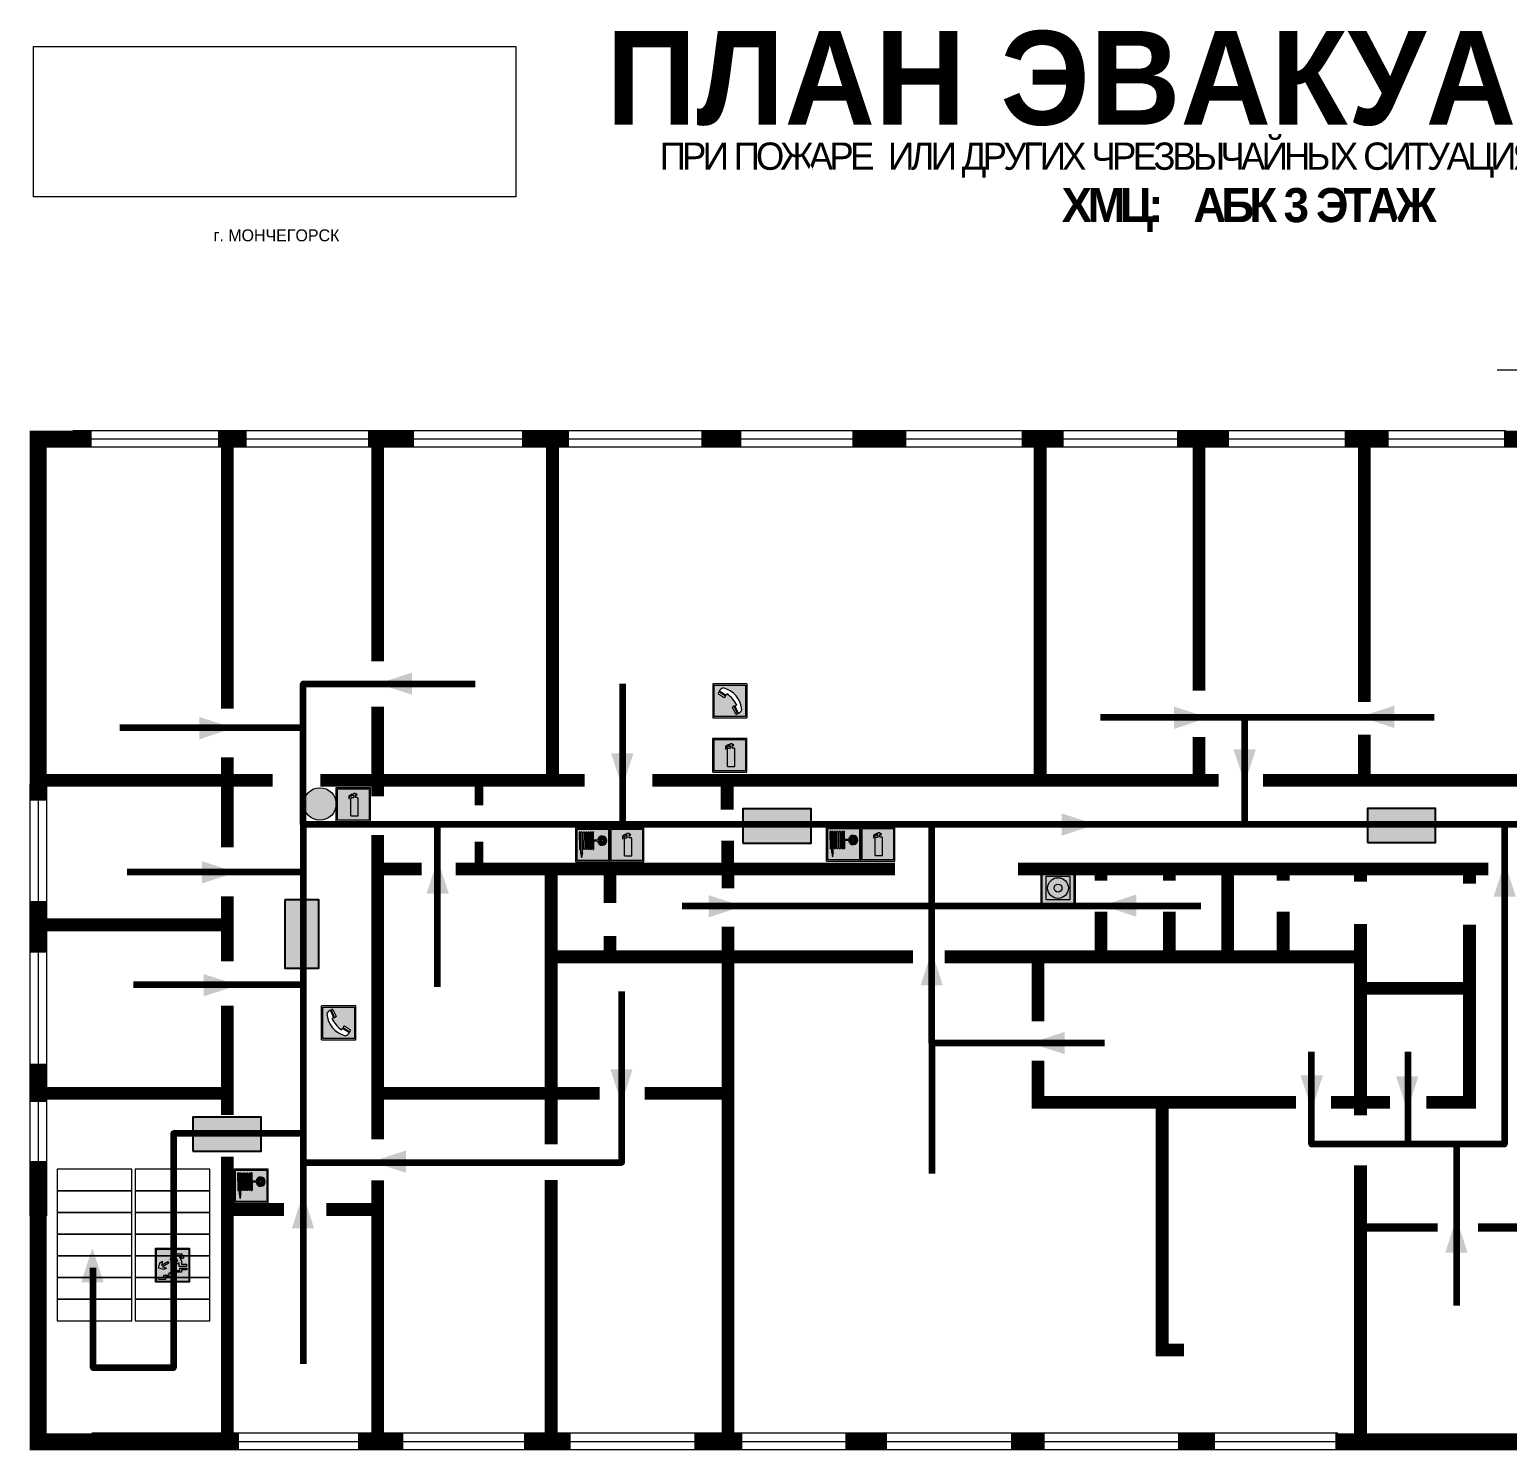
# Model space of a CAD drawing. Header units: millimetres. Extents: x 13114 to 67229, y 22859 to 38520.
# Drawn here: x 27320.8 to 27667.4, y 30550.8 to 30883.9 of the extents above; entities that cross this region are included whole.
import ezdxf

# ---------------------------------------------------------------- set-up
doc = ezdxf.new("R2010")
doc.units = ezdxf.units.MM
doc.layers.add('План_Штампы', color=7, linetype='Continuous')
doc.styles.add('обычный', font='arial.ttf')
picture_1 = doc.add_image_def('image1.jpg', size_in_pixel=(337, 105))

# ---------------------------------------------------------------- blocks, each defined once
blk = doc.blocks.new('A$C7B4425F7')
at = {"true_color": 0xffffff}
blk.add_hatch(color=7, dxfattribs=at).paths.add_polyline_path([(0, 0), (-16, 0), (-16, -8), (0, -8)])
h = blk.add_hatch(color=126)
h.paths.add_polyline_path([(-0.2, -0.2), (-15.8, -0.2), (-15.8, -7.8), (-0.2, -7.8)])
h.paths.add_polyline_path([(-11.76, -2.03), (-11.76, -3.66), (-11.17, -3.66, -0.568275), (-11.17, -6.18), (-12.58, -6.18), (-12.58, -2.03)], flags=16)
h.paths.add_polyline_path([(-13.33, -4.12, -0.495768), (-13.59, -6.18), (-15.03, -6.18), (-15.03, -2.03), (-13.59, -2.03, -0.487973)], flags=16)
h.paths.add_polyline_path([(-10.25, -2.03), (-9.48, -2.03), (-9.48, -6.18), (-10.25, -6.18)], flags=16)
h.paths.add_polyline_path([(-13.84, -3.69), (-14.24, -3.69), (-14.24, -3.03), (-13.9, -3.03, -0.692621)], flags=0)
h.paths.add_polyline_path([(-9.15, -2.03), (-8.4, -2.03), (-8.04, -3.07), (-7.68, -2.03), (-6.93, -2.03), (-7.64, -4.1), (-6.93, -6.18), (-7.68, -6.18), (-8.04, -5.14), (-8.4, -6.18), (-9.15, -6.18), (-8.44, -4.1)], flags=16)
h.paths.add_polyline_path([(-11.76, -4.46), (-11.42, -4.46, -0.692621), (-11.36, -5.12), (-11.76, -5.12)], flags=0)
h.paths.add_polyline_path([(-13.9, -5.2), (-14.24, -5.2), (-14.24, -4.55), (-13.84, -4.55, -0.708038)], flags=0)
edge = h.paths.add_edge_path(flags=16)
edge.add_ellipse((-5.51, -4.08), major_axis=(0, 2.05), ratio=0.586184, start_angle=0, end_angle=360)
edge = h.paths.add_edge_path(flags=0)
edge.add_ellipse((-5.51, -4.08), major_axis=(0, 1.14), ratio=0.454828, start_angle=0, end_angle=360)
h.paths.add_polyline_path([(-4.13, -4.96, 0.377264), (-3.48, -4.52, 0.0555), (-3.16, -2.03), (-1.66, -2.03), (-1.66, -4.96), (-0.96, -4.96), (-0.96, -7.01), (-1.75, -7.01), (-1.75, -6.18), (-3.3, -6.18), (-3.3, -7.02), (-4.13, -7.02)], flags=16)
h.paths.add_polyline_path([(-2.73, -2.91), (-2.28, -2.91), (-2.28, -4.96), (-3.05, -4.96, 0.079136)], flags=0)
at = {"color": 126}
blk.add_lwpolyline([(-16, -8), (0, -8), (0, 0), (-16, 0)], close=True, dxfattribs=at)
blk = doc.blocks.new('A$C32E8229D')
at = {"true_color": 0xffffff}
blk.add_hatch(color=7, dxfattribs=at).paths.add_polyline_path([(0, 0), (0, -8), (16, -8), (16, 0)])
h = blk.add_hatch(color=126)
h.paths.add_polyline_path([(0.2, -0.2), (15.8, -0.2), (15.8, -7.8), (0.2, -7.8)])
h.paths.add_polyline_path([(13.49, -2.05), (12.08, -2.05), (11.37, -2.63, 0.162397), (11.29, -2.84), (11.29, -3.63), (10.35, -3.63), (10.35, -4.05), (11.68, -4.05), (11.68, -3.48), (12.26, -4.28), (11.29, -5.1), (11.29, -6.78), (11.85, -6.78), (11.85, -5.44), (12.8, -4.64), (12.8, -5.94), (14.46, -5.94), (14.46, -5.39), (13.45, -5.39), (13.45, -3.97), (12.46, -2.59), (13.15, -2.59), (13.69, -3.34), (14.18, -3)], flags=16)
h.paths.add_polyline_path([(10.74, -1.82, 1), (11.8, -1.82, 1)], flags=16)
h.paths.add_polyline_path([(9.39, -3.59), (5.99, -3.59), (6.56, -3.03), (5.91, -3.03), (5.1, -3.83), (5.91, -4.64), (6.56, -4.64), (5.99, -4.09), (9.39, -4.09)], flags=16)
h.paths.add_polyline_path([(4.29, -1.08), (1.72, -1.08), (1.72, -6.6), (4.29, -6.6)], flags=16)
at = {"color": 126}
blk.add_lwpolyline([(16, -8), (0, -8), (0, 0), (16, 0)], close=True, dxfattribs=at)
blk = doc.blocks.new('A$C54414219')
at = {"true_color": 0xffffff}
h = blk.add_hatch(color=7, dxfattribs=at)
h.paths.add_polyline_path([(2.39, -9.45), (2.39, -18.3), (11.23, -18.3), (11.23, -9.45)], flags=0)
h.paths.add_polyline_path([(10.71, -13.87, -1), (2.92, -13.87, -1)], flags=0)
h.paths.add_polyline_path([(8.3, -13.87, -1), (5.33, -13.87, -1)], flags=0)
h.paths.add_polyline_path([(0.41, -7.47), (0.41, -20.27), (13.21, -20.27), (13.21, -7.47)])
h.paths.add_polyline_path([(0.92, -19.77), (12.71, -19.77), (12.71, -7.98), (0.92, -7.98)], flags=16)
h.paths.add_polyline_path([(11.23, -9.45), (11.23, -18.3), (2.39, -18.3), (2.39, -9.45)], flags=0)
at = {"lineweight": 5}
h = blk.add_hatch(color=242, dxfattribs=at)
h.paths.add_polyline_path([(12.71, -7.98), (0.92, -7.98), (0.92, -19.77), (12.71, -19.77)])
h.paths.add_polyline_path([(11.23, -18.3), (2.39, -18.3), (2.39, -9.45), (11.23, -9.45)], flags=16)
h.paths.add_polyline_path([(10.71, -13.87, -1), (2.92, -13.87, -1)], flags=0)
h.paths.add_polyline_path([(8.3, -13.87, -1), (5.33, -13.87, -1)], flags=0)
at = {"true_color": 0xffffff}
h = blk.add_hatch(color=7, dxfattribs=at)
h.paths.add_polyline_path([(2.39, -9.45), (2.39, -18.3), (11.23, -18.3), (11.23, -9.45)])
h.paths.add_polyline_path([(10.71, -13.87, -1), (2.92, -13.87, -1)], flags=16)
h.paths.add_polyline_path([(8.3, -13.87, -1), (5.33, -13.87, -1)], flags=0)
at = {"lineweight": 5}
h = blk.add_hatch(color=242, dxfattribs=at)
h.paths.add_polyline_path([(2.92, -13.87, 1), (10.71, -13.87, 1)])
h.paths.add_polyline_path([(8.3, -13.87, -1), (5.33, -13.87, -1)], flags=16)
at = {"color": 242, "lineweight": 5}
for p, q in [((0.41, -20.27), (0.41, -7.47)), ((0.41, -7.47), (13.21, -7.47)), ((0.41, -7.47), (13.21, -7.47)), ((13.21, -20.27), (13.21, -7.47)), ((0.41, -20.27), (13.21, -20.27))]:
    blk.add_line(p, q, dxfattribs=at)
for points in [[(0.92, -7.98), (12.71, -7.98), (12.71, -19.77), (0.92, -19.77)], [(2.39, -9.45), (11.23, -9.45), (11.23, -18.3), (2.39, -18.3)]]:
    blk.add_lwpolyline(points, close=True, dxfattribs=at)
for radius in [3.89, 1.49]:
    blk.add_circle((6.81, -13.87), radius, dxfattribs=at)
blk = doc.blocks.new('A$C456E1F9C')
at = {"lineweight": 5}
h = blk.add_hatch(color=242, dxfattribs=at)
h.paths.add_polyline_path([(0.51, -1.47), (0.51, -13.26), (12.29, -13.26), (12.29, -1.47)])
h.paths.add_polyline_path([(5.42, -4.95, -0.254479), (4.78, -5.4), (3.52, -2.53, -0.209735), (4.23, -2.4)], flags=16)
h.paths.add_polyline_path([(8.53, -8.6), (10.87, -10.17), (10.54, -10.76), (8.03, -9.13, -0.192251)], flags=16)
h.paths.add_polyline_path([(4.61, -5.49, 0.005518), (3.87, -5.72, 0.128647), (7.49, -10.01, 0.00809), (7.83, -9.33), (10.47, -10.97, -0.16736), (8.99, -12.25, -0.327862), (1.95, -3.95, -0.166952), (3.36, -2.62)], flags=16)
at = {"color": 242, "lineweight": 5}
for p, q in [((0, -13.77), (0, -0.97)), ((12.8, -0.97), (0, -0.97)), ((4.61, -5.49), (3.36, -2.62)), ((3.52, -2.53), (4.78, -5.4)), ((4.23, -2.4), (5.42, -4.95)), ((12.8, -13.77), (12.8, -0.97)), ((7.83, -9.33), (10.47, -10.97)), ((8.03, -9.13), (10.54, -10.76)), ((10.81, -10.12), (8.53, -8.6)), ((10.54, -10.76), (10.8, -10.3)), ((10.8, -10.3), (10.81, -10.12)), ((0, -13.77), (12.8, -13.77))]:
    blk.add_line(p, q, dxfattribs=at)
blk.add_lwpolyline([(0.51, -1.47), (12.29, -1.47), (12.29, -13.26), (0.51, -13.26)], close=True, dxfattribs=at)
for centre, radius, start, end in [((4.59, -5.34), 2.99, 114.2845, 152.1974), ((11.12, -3.31), 9.19, 183.9915, 256.6009), ((4.02, -3.27), 0.891, 76.3284, 123.7092), ((14.98, -39.1), 35.17, 107.1487, 108.4135), ((4.68, -4.59), 0.824, 276.9621, 334.0723), ((13.86, -0.94), 11.08, 205.5536, 234.8762), ((-13.31, 0.8), 23.44, 332.5487, 334.4027), ((8.94, -9.5), 0.989, 114.4092, 157.9388), ((7.87, -9.46), 3, 291.9291, 329.9329)]:
    blk.add_arc(centre, radius, start, end, dxfattribs=at)
blk = doc.blocks.new('A$C7B8C2D5B')
at = {"lineweight": 0}
h = blk.add_hatch(color=5, dxfattribs=at)
h.dxf.hatch_style = 1
h.paths.add_polyline_path([(1.4, -3.02, 1), (-2.11, -3.02, 1)])
at = {"color": 5, "lineweight": 0}
blk.add_circle((-0.36, -3.02), 1.75, dxfattribs=at)
blk = doc.blocks.new('вниз 3')
at = {"lineweight": 0, "true_color": 0xffffff}
h = blk.add_hatch(color=7, dxfattribs=at)
h.dxf.hatch_style = 1
h.paths.add_polyline_path([(40997.5, -4475.69), (40997.25, -4475.28), (40995.76, -4476.15), (40995.97, -4475.23), (40995.39, -4475.56), (40995.05, -4476.83), (40996.33, -4477.17), (40996.91, -4476.83), (40996, -4476.55)], flags=0)
h.paths.add_polyline_path([(40999.81, -4473.95), (41000.22, -4473.95), (41000.64, -4474.67), (41001.03, -4474.43), (41000.46, -4473.49), (41000.42, -4473.49), (40999.43, -4473.49), (40998.68, -4473.92), (40998.68, -4474.57), (40997.88, -4474.57), (40997.88, -4475), (40999.14, -4475), (40999.14, -4474.43), (40999.14, -4474.38), (40999.59, -4475.15), (40998.72, -4475.67), (40998.72, -4477.06), (40999.24, -4477.06), (40999.24, -4475.96), (40999.95, -4475.56), (40999.95, -4476.43), (41001.61, -4476.43), (41001.61, -4475.88), (41000.47, -4475.88), (41000.47, -4475.12)], flags=0)
h.paths.add_polyline_path([(40999.2, -4473.24, 1), (40998.35, -4473.24, 1)], flags=0)
h.paths.add_polyline_path([(41000.46, -4477.26), (41001.69, -4477.26), (41001.69, -4476.84), (41000.03, -4476.84), (41000.03, -4477.39), (40998.78, -4477.39), (40998.78, -4477.95), (40997.53, -4477.95), (40997.53, -4478.5), (40996.29, -4478.5), (40996.29, -4479.06), (40995.05, -4479.06), (40995.05, -4479.48), (40995.29, -4479.48), (40996.72, -4479.48), (40996.72, -4478.92), (40997.97, -4478.92), (40997.97, -4478.36), (40999.2, -4478.36), (40999.2, -4477.81), (41000.46, -4477.81)], flags=0)
h.paths.add_polyline_path([(41002.37, -4472.17), (40994.37, -4472.17), (40994.37, -4480.17), (41002.37, -4480.17)])
h.paths.add_polyline_path([(41002.16, -4479.96), (40994.57, -4479.96), (40994.57, -4472.37), (41002.16, -4472.37)], flags=16)
h.paths.add_polyline_path([(41001.61, -4475.88), (41001.61, -4476.43), (40999.95, -4476.43), (40999.95, -4475.56), (40999.24, -4475.96), (40999.24, -4477.06), (40998.72, -4477.06), (40998.72, -4475.67), (40999.59, -4475.15), (40999.14, -4474.38), (40999.14, -4474.43), (40999.14, -4475), (40997.88, -4475), (40997.88, -4474.57), (40998.68, -4474.57), (40998.68, -4473.92), (40999.43, -4473.49), (41000.42, -4473.49), (41000.46, -4473.49), (41001.03, -4474.43), (41000.64, -4474.67), (41000.22, -4473.95), (40999.81, -4473.95), (41000.47, -4475.12), (41000.47, -4475.88)], flags=0)
h.paths.add_polyline_path([(41001.69, -4476.84), (41001.69, -4477.26), (41000.46, -4477.26), (41000.46, -4477.81), (40999.2, -4477.81), (40999.2, -4478.36), (40997.97, -4478.36), (40997.97, -4478.92), (40996.72, -4478.92), (40996.72, -4479.48), (40995.05, -4479.48), (40995.05, -4479.06), (40996.29, -4479.06), (40996.29, -4478.5), (40997.53, -4478.5), (40997.53, -4477.95), (40998.78, -4477.95), (40998.78, -4477.39), (41000.03, -4477.39), (41000.03, -4476.84)], flags=0)
h.paths.add_polyline_path([(40998.35, -4473.24, -1), (40999.2, -4473.24, -1)], flags=0)
h.paths.add_polyline_path([(40997.5, -4475.69), (40996, -4476.55), (40996.91, -4476.83), (40996.33, -4477.17), (40995.05, -4476.83), (40995.39, -4475.56), (40995.97, -4475.23), (40995.76, -4476.15), (40997.25, -4475.28)], flags=0)
at = {"lineweight": 0}
h = blk.add_hatch(color=126, dxfattribs=at)
h.dxf.hatch_style = 1
h.paths.add_polyline_path([(41002.16, -4472.37), (40994.57, -4472.37), (40994.57, -4479.96), (41002.16, -4479.96)])
h.paths.add_polyline_path([(40995.97, -4475.23), (40995.76, -4476.15), (40997.25, -4475.28), (40997.5, -4475.69), (40996, -4476.55), (40996.91, -4476.83), (40996.33, -4477.17), (40995.05, -4476.83), (40995.39, -4475.56)], flags=16)
h.paths.add_polyline_path([(40997.88, -4474.57), (40998.68, -4474.57), (40998.68, -4473.92), (40999.43, -4473.49), (41000.42, -4473.49), (41000.46, -4473.49), (41001.03, -4474.43), (41000.64, -4474.67), (41000.22, -4473.95), (40999.81, -4473.95), (41000.47, -4475.12), (41000.47, -4475.88), (41001.61, -4475.88), (41001.61, -4476.43), (40999.95, -4476.43), (40999.95, -4475.56), (40999.24, -4475.96), (40999.24, -4477.06), (40998.72, -4477.06), (40998.72, -4475.67), (40999.59, -4475.15), (40999.14, -4474.38), (40999.14, -4474.43), (40999.14, -4475), (40997.88, -4475)], flags=16)
h.paths.add_polyline_path([(40998.35, -4473.24, -1), (40999.2, -4473.24, -1)], flags=16)
h.paths.add_polyline_path([(40997.53, -4477.95), (40998.78, -4477.95), (40998.78, -4477.39), (41000.03, -4477.39), (41000.03, -4476.84), (41001.69, -4476.84), (41001.69, -4477.26), (41000.46, -4477.26), (41000.46, -4477.81), (40999.2, -4477.81), (40999.2, -4478.36), (40997.97, -4478.36), (40997.97, -4478.92), (40996.72, -4478.92), (40996.72, -4479.48), (40995.05, -4479.48), (40995.05, -4479.06), (40996.29, -4479.06), (40996.29, -4478.5), (40997.53, -4478.5)], flags=16)
at = {"lineweight": 0, "true_color": 0xffffff}
h = blk.add_hatch(color=7, dxfattribs=at)
h.dxf.hatch_style = 1
h.paths.add_polyline_path([(40999.2, -4473.24, 1), (40998.35, -4473.24, 1)])
h.paths.add_polyline_path([(40999.81, -4473.95), (41000.22, -4473.95), (41000.64, -4474.67), (41001.03, -4474.43), (41000.46, -4473.49), (41000.42, -4473.49), (40999.43, -4473.49), (40998.68, -4473.92), (40998.68, -4474.57), (40997.88, -4474.57), (40997.88, -4475), (40999.14, -4475), (40999.14, -4474.43), (40999.14, -4474.38), (40999.59, -4475.15), (40998.72, -4475.67), (40998.72, -4477.06), (40999.24, -4477.06), (40999.24, -4475.96), (40999.95, -4475.56), (40999.95, -4476.43), (41001.61, -4476.43), (41001.61, -4475.88), (41000.47, -4475.88), (41000.47, -4475.12)])
h.paths.add_polyline_path([(40999.2, -4477.81), (41000.46, -4477.81), (41000.46, -4477.26), (41001.69, -4477.26), (41001.69, -4476.84), (41000.03, -4476.84), (41000.03, -4477.39), (40998.78, -4477.39), (40998.78, -4477.95), (40997.53, -4477.95), (40997.53, -4478.5), (40996.29, -4478.5), (40996.29, -4479.06), (40995.05, -4479.06), (40995.05, -4479.48), (40995.29, -4479.48), (40996.72, -4479.48), (40996.72, -4478.92), (40997.97, -4478.92), (40997.97, -4478.36), (40999.2, -4478.36)])
h.paths.add_polyline_path([(40997.5, -4475.69), (40997.25, -4475.28), (40995.76, -4476.15), (40995.97, -4475.23), (40995.39, -4475.56), (40995.05, -4476.83), (40996.33, -4477.17), (40996.91, -4476.83), (40996, -4476.55)])
at = {"color": 126, "lineweight": 0}
for points in [[(40994.37, -4472.17), (41002.37, -4472.17), (41002.37, -4480.17), (40994.37, -4480.17)], [(40994.57, -4472.37), (41002.16, -4472.37), (41002.16, -4479.96), (40994.57, -4479.96)]]:
    blk.add_lwpolyline(points, close=True, dxfattribs=at)
for points in [[(40999.14, -4474.43), (40999.14, -4475), (40997.88, -4475), (40997.88, -4474.57), (40998.68, -4474.57), (40998.68, -4473.92), (40999.43, -4473.49), (41000.42, -4473.49), (41000.46, -4473.49), (41001.03, -4474.43), (41000.64, -4474.67), (41000.22, -4473.95), (40999.81, -4473.95), (41000.47, -4475.12), (41000.47, -4475.88), (41001.61, -4475.88), (41001.61, -4476.43), (40999.95, -4476.43), (40999.95, -4475.56), (40999.24, -4475.96), (40999.24, -4477.06), (40998.72, -4477.06), (40998.72, -4475.67), (40999.59, -4475.15), (40999.14, -4474.38), (40999.14, -4474.43)], [(40995.05, -4476.83), (40995.39, -4475.56), (40995.97, -4475.23), (40995.76, -4476.15), (40997.25, -4475.28), (40997.5, -4475.69), (40996, -4476.55), (40996.91, -4476.83), (40996.33, -4477.17), (40995.05, -4476.83)], [(40995.29, -4479.48), (40995.05, -4479.48), (40995.05, -4479.06), (40996.29, -4479.06), (40996.29, -4478.5), (40997.53, -4478.5), (40997.53, -4477.95), (40998.78, -4477.95), (40998.78, -4477.39), (41000.03, -4477.39), (41000.03, -4476.84), (41001.69, -4476.84), (41001.69, -4477.26), (41000.46, -4477.26), (41000.46, -4477.81), (40999.2, -4477.81), (40999.2, -4478.36), (40997.97, -4478.36), (40997.97, -4478.92), (40996.72, -4478.92), (40996.72, -4479.48), (40995.05, -4479.48)]]:
    blk.add_lwpolyline(points, dxfattribs=at)
blk.add_circle((40998.77, -4473.24), 0.426, dxfattribs=at)
blk = doc.blocks.new('A$C37112FD5')
at = {"true_color": 0xf5f5ff}
h = blk.add_hatch(color=7, dxfattribs=at)
h.dxf.hatch_style = 1
h.paths.add_polyline_path([(12.8, -7.4), (0, -7.4), (0, -20.2), (12.8, -20.2)])
h.paths.add_polyline_path([(12.29, -7.91), (12.29, -19.69), (0.51, -19.69), (0.51, -7.91)], flags=16)
h.paths.add_polyline_path([(4.98, -9.04, -0.42597), (5.17, -9.22), (5.17, -12.25), (5.17, -15.29, -0.432244), (4.98, -15.47), (4.83, -15.47, -0.42597), (4.64, -15.29), (4.64, -12.25), (4.64, -9.22, -0.432244), (4.83, -9.04)], flags=0)
h.paths.add_polyline_path([(4.28, -9.22), (4.28, -12.25), (4.28, -15.29, -0.432244), (4.09, -15.47), (3.94, -15.47, -0.42597), (3.75, -15.29), (3.75, -12.25), (3.75, -9.22, -0.432244), (3.94, -9.04), (4.09, -9.04, -0.42597)], flags=0)
h.paths.add_polyline_path([(5.72, -9.04), (5.87, -9.04, -0.42597), (6.06, -9.22), (6.06, -12.25), (6.06, -15.29, -0.432244), (5.87, -15.47), (5.72, -15.47, -0.42597), (5.53, -15.29), (5.53, -12.25), (5.53, -9.22, -0.432244)], flags=0)
h.paths.add_polyline_path([(6.42, -8.9), (6.5, -8.9, -0.42597), (6.69, -9.08), (6.69, -12.03), (8.21, -12.03, -15.824349), (8.21, -12.47), (6.69, -12.47), (6.69, -15.42, -0.432244), (6.5, -15.6), (6.42, -15.6)], flags=0)
h.paths.add_polyline_path([(3.39, -9.22), (3.39, -12.25), (3.39, -15.29, -0.432244), (3.2, -15.47), (3.05, -15.47, -0.42597), (2.85, -15.29), (2.85, -12.25), (2.85, -9.22, -0.432244), (3.05, -9.04), (3.2, -9.04, -0.42597)], flags=0)
h.paths.add_polyline_path([(2.5, -9.22), (2.5, -16.71), (1.96, -16.71), (1.96, -9.22, -0.432244), (2.15, -9.04), (2.31, -9.04, -0.42597)], flags=0)
h.paths.add_polyline_path([(1.61, -8.9), (1.61, -15.6), (1.57, -15.6, -0.42597), (1.37, -15.42), (1.37, -12.03), (1.37, -9.09, -0.432244), (1.57, -8.9)], flags=0)
h.paths.add_polyline_path([(9.76, -10.81), (9.76, -12.03), (8.49, -12.03, -0.336371)], flags=0)
h.paths.add_polyline_path([(8.49, -12.47), (9.76, -12.47), (9.76, -13.7, -0.336371)], flags=0)
h.paths.add_polyline_path([(10.11, -10.81, -0.336371), (11.38, -12.03), (10.11, -12.03)], flags=0)
h.paths.add_polyline_path([(10.11, -12.47), (11.38, -12.47, -0.336371), (10.11, -13.7)], flags=0)
h.paths.add_polyline_path([(2.5, -16.84), (2.5, -17.05), (1.97, -17.05), (1.97, -16.84)], flags=0)
h.paths.add_polyline_path([(2.5, -17.24, -0.033778), (2.24, -18.6, -0.033778), (1.97, -17.24)], flags=0)
h = blk.add_hatch(color=242)
h.dxf.hatch_style = 1
h.paths.add_polyline_path([(12.29, -7.91), (0.51, -7.91), (0.51, -19.69), (12.29, -19.69)])
h.paths.add_polyline_path([(6.42, -15.6), (6.42, -8.9), (6.5, -8.9, -0.42597), (6.69, -9.08), (6.69, -12.03), (8.21, -12.03, -15.824349), (8.21, -12.47), (6.69, -12.47), (6.69, -15.42, -0.432244), (6.5, -15.6)], flags=16)
h.paths.add_polyline_path([(5.87, -15.47), (5.72, -15.47, -0.42597), (5.53, -15.29), (5.53, -12.25), (5.53, -9.22, -0.432244), (5.72, -9.04), (5.87, -9.04, -0.42597), (6.06, -9.22), (6.06, -12.25), (6.06, -15.29, -0.432244)], flags=16)
h.paths.add_polyline_path([(4.98, -15.47), (4.83, -15.47, -0.42597), (4.64, -15.29), (4.64, -12.25), (4.64, -9.22, -0.432244), (4.83, -9.04), (4.98, -9.04, -0.42597), (5.17, -9.22), (5.17, -12.25), (5.17, -15.29, -0.432244)], flags=16)
h.paths.add_polyline_path([(4.09, -15.47), (3.94, -15.47, -0.42597), (3.75, -15.29), (3.75, -12.25), (3.75, -9.22, -0.432244), (3.94, -9.04), (4.09, -9.04, -0.42597), (4.28, -9.22), (4.28, -12.25), (4.28, -15.29, -0.432244)], flags=16)
h.paths.add_polyline_path([(3.2, -15.47), (3.05, -15.47, -0.42597), (2.85, -15.29), (2.85, -12.25), (2.85, -9.22, -0.432244), (3.05, -9.04), (3.2, -9.04, -0.42597), (3.39, -9.22), (3.39, -12.25), (3.39, -15.29, -0.432244)], flags=16)
h.paths.add_polyline_path([(2.5, -17.05), (1.97, -17.05), (1.97, -16.84), (2.5, -16.84)], flags=16)
h.paths.add_polyline_path([(2.5, -17.24, -0.033778), (2.24, -18.6, -0.033778), (1.97, -17.24)], flags=16)
h.paths.add_polyline_path([(2.5, -16.71), (1.96, -16.71), (1.96, -9.22, -0.432244), (2.15, -9.04), (2.31, -9.04, -0.42597), (2.5, -9.22)], flags=16)
h.paths.add_polyline_path([(1.61, -15.6), (1.57, -15.6, -0.42597), (1.37, -15.42), (1.37, -12.03), (1.37, -9.09, -0.432244), (1.57, -8.9), (1.61, -8.9)], flags=16)
h.paths.add_polyline_path([(8.49, -12.47), (9.76, -12.47), (9.76, -13.7, -0.336371)], flags=0)
h.paths.add_polyline_path([(10.11, -13.7), (10.11, -12.47), (11.38, -12.47, -0.336371)], flags=0)
h.paths.add_polyline_path([(8.49, -12.03, -0.336371), (9.76, -10.81), (9.76, -12.03)], flags=0)
h.paths.add_polyline_path([(10.11, -12.03), (10.11, -10.81, -0.336371), (11.38, -12.03)], flags=0)
h = blk.add_hatch(color=7, dxfattribs=at)
h.dxf.hatch_style = 1
h.paths.add_polyline_path([(1.61, -8.9), (1.57, -8.9, 0.432244), (1.37, -9.09), (1.37, -12.03), (1.37, -15.42, 0.42597), (1.57, -15.6), (1.61, -15.6)])
h.paths.add_polyline_path([(2.5, -9.22, 0.42597), (2.31, -9.04), (2.15, -9.04, 0.432244), (1.96, -9.22), (1.96, -16.71), (2.5, -16.71)])
h.paths.add_polyline_path([(2.5, -16.84), (1.97, -16.84), (1.97, -17.05), (2.5, -17.05)])
h.paths.add_polyline_path([(2.5, -17.24), (1.97, -17.24, 0.033778), (2.24, -18.6, 0.033778)])
h.paths.add_polyline_path([(3.39, -12.25), (3.39, -9.22, 0.42597), (3.2, -9.04), (3.05, -9.04, 0.432244), (2.85, -9.22), (2.85, -12.25), (2.85, -15.29, 0.42597), (3.05, -15.47), (3.2, -15.47, 0.432244), (3.39, -15.29)])
h.paths.add_polyline_path([(4.28, -12.25), (4.28, -9.22, 0.42597), (4.09, -9.04), (3.94, -9.04, 0.432244), (3.75, -9.22), (3.75, -12.25), (3.75, -15.29, 0.42597), (3.94, -15.47), (4.09, -15.47, 0.432244), (4.28, -15.29)])
h.paths.add_polyline_path([(5.17, -12.25), (5.17, -9.22, 0.42597), (4.98, -9.04), (4.83, -9.04, 0.432244), (4.64, -9.22), (4.64, -12.25), (4.64, -15.29, 0.42597), (4.83, -15.47), (4.98, -15.47, 0.432244), (5.17, -15.29)])
h.paths.add_polyline_path([(6.06, -12.25), (6.06, -9.22, 0.42597), (5.87, -9.04), (5.72, -9.04, 0.432244), (5.53, -9.22), (5.53, -12.25), (5.53, -15.29, 0.42597), (5.72, -15.47), (5.87, -15.47, 0.432244), (6.06, -15.29)])
h.paths.add_polyline_path([(6.69, -12.47), (8.21, -12.47, 15.824349), (8.21, -12.03), (6.69, -12.03), (6.69, -9.08, 0.42597), (6.5, -8.9), (6.42, -8.9), (6.42, -15.6), (6.5, -15.6, 0.432244), (6.69, -15.42)])
h.paths.add_polyline_path([(8.49, -12.47), (9.76, -12.47), (9.76, -13.7, -0.336371)], flags=16)
h.paths.add_polyline_path([(8.49, -12.03, -0.336371), (9.76, -10.81), (9.76, -12.03)], flags=16)
h.paths.add_polyline_path([(10.11, -12.47), (11.38, -12.47, -0.336371), (10.11, -13.7)], flags=16)
h.paths.add_polyline_path([(10.11, -12.03), (10.11, -10.81, -0.336371), (11.38, -12.03)], flags=16)
h = blk.add_hatch(color=242)
h.dxf.hatch_style = 1
h.paths.add_polyline_path([(9.76, -10.81, 0.336371), (8.49, -12.03), (9.76, -12.03)])
h.paths.add_polyline_path([(10.11, -10.81), (10.11, -12.03), (11.38, -12.03, 0.336371)])
h.paths.add_polyline_path([(11.38, -12.47), (10.11, -12.47), (10.11, -13.7, 0.336371)])
h.paths.add_polyline_path([(9.76, -12.47), (8.49, -12.47, 0.336371), (9.76, -13.7)])
at = {"color": 242, "lineweight": 5}
for p, q in [((0, -20.2), (0, -7.4)), ((0, -7.4), (12.8, -7.4)), ((1.37, -12.03), (1.37, -9.08)), ((1.57, -8.9), (1.61, -8.9)), ((1.61, -8.9), (1.61, -15.6)), ((1.96, -16.71), (1.96, -9.22)), ((2.15, -9.04), (2.31, -9.04)), ((2.5, -16.71), (2.5, -9.22)), ((2.85, -12.25), (2.85, -9.22)), ((3.05, -9.04), (3.2, -9.04)), ((3.39, -12.25), (3.39, -9.22)), ((3.75, -12.25), (3.75, -9.22)), ((3.94, -9.04), (4.09, -9.04)), ((4.28, -12.25), (4.28, -9.22)), ((4.64, -12.25), (4.64, -9.22)), ((4.83, -9.04), (4.98, -9.04)), ((5.17, -12.25), (5.17, -9.22)), ((5.53, -12.25), (5.53, -9.22)), ((5.72, -9.04), (5.87, -9.04)), ((6.06, -12.25), (6.06, -9.22)), ((6.42, -8.9), (6.42, -15.6)), ((6.5, -8.9), (6.42, -8.9)), ((6.69, -12.03), (6.69, -9.08)), ((9.76, -10.81), (9.76, -12.03)), ((10.11, -10.81), (10.11, -12.03)), ((12.8, -20.2), (12.8, -7.4)), ((1.37, -12.03), (1.37, -15.42)), ((1.57, -15.6), (1.61, -15.6)), ((2.85, -12.25), (2.85, -15.29)), ((3.05, -15.47), (3.2, -15.47)), ((3.39, -12.25), (3.39, -15.29)), ((3.75, -12.25), (3.75, -15.29)), ((3.94, -15.47), (4.09, -15.47)), ((4.28, -12.25), (4.28, -15.29)), ((4.64, -12.25), (4.64, -15.29)), ((4.83, -15.47), (4.98, -15.47)), ((5.17, -12.25), (5.17, -15.29)), ((5.53, -12.25), (5.53, -15.29)), ((5.72, -15.47), (5.87, -15.47)), ((6.06, -12.25), (6.06, -15.29)), ((6.42, -15.6), (6.5, -15.6)), ((8.21, -12.03), (6.69, -12.03)), ((8.21, -12.47), (6.69, -12.47)), ((6.69, -12.47), (6.69, -15.42)), ((9.76, -12.03), (8.49, -12.03)), ((9.76, -12.47), (8.49, -12.47)), ((9.76, -12.47), (9.76, -13.7)), ((11.38, -12.03), (10.11, -12.03)), ((11.38, -12.47), (10.11, -12.47)), ((10.11, -12.47), (10.11, -13.7)), ((0, -20.2), (12.8, -20.2)), ((1.96, -16.71), (2.5, -16.71)), ((1.97, -16.84), (2.5, -16.84)), ((1.97, -17.05), (1.97, -16.84)), ((2.5, -17.05), (1.97, -17.05)), ((1.97, -17.24), (2.5, -17.24)), ((2.5, -16.84), (2.5, -17.05))]:
    blk.add_line(p, q, dxfattribs=at)
blk.add_lwpolyline([(0.51, -7.91), (12.29, -7.91), (12.29, -19.69), (0.51, -19.69)], close=True, dxfattribs=at)
for centre, radius, start, end in [((1.56, -9.09), 0.182, 87.1027, 180.6071), ((2.15, -9.22), 0.182, 87.1027, 180.6071), ((2.32, -9.22), 0.182, 359.3929, 92.8973), ((3.04, -9.22), 0.182, 87.1027, 180.6071), ((3.21, -9.22), 0.182, 359.3929, 92.8973), ((3.93, -9.22), 0.182, 87.1027, 180.6071), ((4.1, -9.22), 0.182, 359.3929, 92.8973), ((4.82, -9.22), 0.182, 87.1027, 180.6071), ((4.99, -9.22), 0.182, 359.3929, 92.8973), ((5.71, -9.22), 0.182, 87.1027, 180.6071), ((5.88, -9.22), 0.182, 359.3929, 92.8973), ((6.51, -9.09), 0.182, 359.3929, 92.8973), ((9.93, -12.25), 1.74, 187.2319, 172.7681), ((9.93, -12.25), 1.46, 96.9927, 171.3585), ((9.93, -12.25), 1.46, 8.6415, 83.0073), ((1.56, -15.42), 0.182, 179.3929, 272.8973), ((3.04, -15.29), 0.182, 179.3929, 272.8973), ((3.21, -15.29), 0.182, 267.1027, 0.6071), ((3.93, -15.29), 0.182, 179.3929, 272.8973), ((4.1, -15.29), 0.182, 267.1027, 0.6071), ((4.82, -15.29), 0.182, 179.3929, 272.8973), ((4.99, -15.29), 0.182, 267.1027, 0.6071), ((5.71, -15.29), 0.182, 179.3929, 272.8973), ((5.88, -15.29), 0.182, 267.1027, 0.6071), ((6.51, -15.42), 0.182, 267.1027, 0.6071), ((9.93, -12.25), 1.46, 188.6415, 263.0073), ((9.93, -12.25), 1.46, 276.9927, 351.3585), ((12.17, -15.98), 10.27, 187.041, 194.7793), ((-7.7, -15.98), 10.27, 345.2207, 352.959)]:
    blk.add_arc(centre, radius, start, end, dxfattribs=at)
blk = doc.blocks.new('A$C3AD82952')
at = {"true_color": 0xf5f5ff}
h = blk.add_hatch(color=7, dxfattribs=at)
h.dxf.hatch_style = 1
h.paths.add_polyline_path([(8.21, 8.73, 0.414214), (7.89, 9.05), (7.22, 9.05), (7.22, 9.92), (7.59, 9.92, 1), (7.57, 10.36), (7.22, 10.36), (7.22, 10.6), (6.43, 10.6), (6.43, 10.36), (6.01, 10.36), (4.74, 9.59), (4.74, 8.69), (4.98, 8.73), (4.98, 9.26), (6.12, 9.91), (6.43, 9.91), (6.43, 9.05), (5.76, 9.05, 0.414214), (5.44, 8.73), (5.44, 2.2), (8.21, 2.2)], flags=0)
h.paths.add_polyline_path([(12.8, 12.8), (0, 12.8), (0, 0), (12.8, 0)])
h.paths.add_polyline_path([(0.51, 12.29), (12.29, 12.29), (12.29, 0.51), (0.51, 0.51)], flags=16)
h.paths.add_polyline_path([(4.74, 9.59), (6.01, 10.36), (6.43, 10.36), (6.43, 10.6), (7.22, 10.6), (7.22, 10.36), (7.59, 10.36, -0.94586), (7.59, 9.92), (7.22, 9.92), (7.22, 9.05), (7.89, 9.05, -0.414214), (8.21, 8.73), (8.21, 2.2), (5.44, 2.2), (5.44, 8.73, -0.414214), (5.76, 9.05), (6.43, 9.05), (6.43, 9.91), (6.12, 9.91), (4.98, 9.26), (4.98, 8.73), (4.74, 8.69)], flags=0)
h = blk.add_hatch(color=242)
h.dxf.hatch_style = 1
h.paths.add_polyline_path([(12.29, 12.29), (0.51, 12.29), (0.51, 0.51), (12.29, 0.51)])
h.paths.add_polyline_path([(4.74, 8.69), (4.74, 9.59), (6.01, 10.36), (6.43, 10.36), (6.43, 10.6), (7.22, 10.6), (7.22, 10.36), (7.59, 10.36, -0.94586), (7.59, 9.92), (7.22, 9.92), (7.22, 9.05), (7.89, 9.05, -0.414214), (8.21, 8.73), (8.21, 2.2), (5.44, 2.2), (5.44, 8.73, -0.414214), (5.76, 9.05), (6.43, 9.05), (6.43, 9.91), (6.12, 9.91), (4.98, 9.26), (4.98, 8.73)], flags=16)
h = blk.add_hatch(color=7, dxfattribs=at)
h.dxf.hatch_style = 1
h.paths.add_polyline_path([(8.21, 8.73, 0.414214), (7.89, 9.05), (7.22, 9.05), (7.22, 9.92), (7.59, 9.92, 1), (7.57, 10.36), (7.22, 10.36), (7.22, 10.6), (6.43, 10.6), (6.43, 10.36), (6.01, 10.36), (4.74, 9.59), (4.74, 8.69), (4.98, 8.73), (4.98, 9.26), (6.12, 9.91), (6.43, 9.91), (6.43, 9.05), (5.76, 9.05, 0.414214), (5.44, 8.73), (5.44, 2.2), (8.21, 2.2)])
at = {"color": 242, "lineweight": 5}
for p, q in [((0, 0), (0, 12.8)), ((0, 12.8), (12.8, 12.8)), ((12.8, 0), (12.8, 12.8)), ((6.01, 10.36), (4.74, 9.59)), ((4.74, 9.59), (4.74, 8.69)), ((4.74, 8.69), (4.98, 8.73)), ((4.98, 9.26), (6.12, 9.91)), ((4.98, 8.73), (4.98, 9.26)), ((5.44, 2.2), (5.44, 8.73)), ((5.76, 9.05), (6.43, 9.05)), ((6.01, 10.36), (6.43, 10.36)), ((6.12, 9.91), (6.43, 9.91)), ((7.22, 10.6), (6.43, 10.6)), ((6.43, 10.6), (6.43, 10.36)), ((6.43, 9.91), (6.43, 9.05)), ((7.22, 10.36), (7.22, 10.6)), ((7.59, 10.36), (7.22, 10.36)), ((7.22, 9.05), (7.22, 9.92)), ((7.59, 9.92), (7.22, 9.92)), ((7.89, 9.05), (7.22, 9.05)), ((8.21, 2.2), (8.21, 8.73)), ((0, 0), (12.8, 0)), ((5.44, 2.2), (8.21, 2.2))]:
    blk.add_line(p, q, dxfattribs=at)
blk.add_lwpolyline([(0.51, 12.29), (12.29, 12.29), (12.29, 0.51), (0.51, 0.51)], close=True, dxfattribs=at)
for centre, radius, start, end in [((5.76, 8.73), 0.32, 90, 180), ((7.58, 10.14), 0.223, 273.1875, 86.8125), ((7.89, 8.73), 0.32, 0, 90)]:
    blk.add_arc(centre, radius, start, end, dxfattribs=at)

msp = doc.modelspace()

# ---------------------------------------------------------------- linework, layer by layer
at = {"lineweight": 0}
for points in [[(27721.21, 30804.04), (27664.94, 30804.04)], [(27666.55, 30787.87), (27330.58, 30787.87)], [(27666.93, 30789.82), (27330.95, 30789.82)], [(27666.66, 30785.99), (27330.69, 30785.99)], [(27320.84, 30707.02), (27320.84, 30605.78)], [(27322.8, 30706.85), (27322.8, 30605.61)], [(27324.74, 30706.98), (27324.74, 30605.74)], [(27627.03, 30552.78), (27334.83, 30552.78)], [(27627.6, 30554.77), (27335.41, 30554.77)], [(27627.22, 30550.86), (27335.03, 30550.86)]]:
    msp.add_lwpolyline(points, dxfattribs=at)
at = {"lineweight": 100}
for points, const_width in [([(27322.8, 30703.08), (27322.8, 30787.87), (27335.37, 30787.87)], 4), ([(27365.02, 30787.87), (27371.72, 30787.87)], 4), ([(27400.17, 30787.87), (27410.93, 30787.87)], 4), ([(27436.28, 30787.87), (27447.28, 30787.87)], 4), ([(27478.36, 30787.87), (27487.68, 30787.87)], 4), ([(27513.75, 30787.87), (27526.42, 30787.87)], 4), ([(27563.26, 30787.87), (27553.44, 30787.87)], 4), ([(27602.09, 30787.87), (27589.86, 30787.87)], 4), ([(27639.47, 30787.87), (27629.17, 30787.87)], 4), ([(27686.44, 30787.87), (27666.55, 30787.87)], 4), ([(27426.17, 30701.99), (27426.17, 30706.8)], 2), ([(27426.17, 30687.77), (27426.17, 30693.5)], 2), ([(27322.8, 30667.5), (27322.8, 30679.59)], 4), ([(27322.8, 30632.42), (27322.8, 30641.43)], 4), ([(27713.59, 30639.49), (27713.59, 30552.78), (27627.03, 30552.78)], 4), ([(27369.9, 30552.78), (27322.8, 30552.78), (27322.8, 30618.64)], 4), ([(27650.99, 30603.04), (27632.88, 30603.04)], 2), ([(27712.79, 30603.04), (27660.43, 30603.04)], 2), ([(27408.47, 30552.78), (27397.82, 30552.78)], 4), ([(27447.65, 30552.78), (27436.72, 30552.78)], 4), ([(27487.97, 30552.78), (27476.67, 30552.78)], 4), ([(27521.89, 30552.78), (27512.09, 30552.78)], 4), ([(27558.82, 30552.78), (27550.91, 30552.78)], 4), ([(27598.77, 30552.78), (27590.1, 30552.78)], 4)]:
    msp.add_lwpolyline(points, dxfattribs=dict(at, const_width=const_width))
at = {"lineweight": 0, "const_width": 3}
for points in [[(27367.17, 30724.65), (27367.17, 30787.87)], [(27402.44, 30735.78), (27402.44, 30787.87)], [(27443.43, 30707.87), (27443.43, 30787.87)], [(27557.77, 30707.87), (27557.77, 30787.87)], [(27595, 30728.87), (27595, 30787.87)], [(27633.8, 30726.23), (27633.8, 30787.87)], [(27402.44, 30704.16), (27402.44, 30725.18)], [(27595, 30707.87), (27595, 30718.05)], [(27633.8, 30707.87), (27633.8, 30718.58)], [(27367.17, 30707.87), (27367.17, 30713.25)], [(27377.79, 30707.87), (27323.15, 30707.87)], [(27367.17, 30707.87), (27367.17, 30692.14)], [(27450.97, 30707.87), (27388.98, 30707.87)], [(27599.61, 30707.87), (27466.82, 30707.87)], [(27484.39, 30708.93), (27484.39, 30700.97)], [(27690.34, 30707.87), (27610.05, 30707.87)], [(27412.72, 30687.09), (27402.44, 30687.09), (27402.44, 30695.08), (27402.44, 30623.72)], [(27484.48, 30693.74), (27484.48, 30685.79)], [(27523.75, 30687.09), (27420.75, 30687.09)], [(27527.98, 30666.48), (27443.1, 30666.48), (27443.1, 30687.09), (27443.1, 30622.55)], [(27456.89, 30687.09), (27456.89, 30679.13)], [(27484.6, 30687.09), (27484.6, 30682.54)], [(27662.86, 30687.09), (27552.59, 30687.09)], [(27572.04, 30687.09), (27572.04, 30684.35)], [(27588.08, 30687.09), (27588.08, 30684.35)], [(27601.75, 30687.09), (27601.75, 30666.48)], [(27614.75, 30687.09), (27614.75, 30684.35)], [(27632.89, 30687.09), (27632.89, 30684.11)], [(27658.45, 30687.09), (27658.45, 30683.61)], [(27367.17, 30680.68), (27367.17, 30665.41)], [(27572.04, 30666.48), (27572.04, 30677.09)], [(27588.08, 30666.48), (27588.08, 30677.09)], [(27614.75, 30666.48), (27614.75, 30677.09)], [(27367.17, 30674), (27322.33, 30674)], [(27484.6, 30673.58), (27484.6, 30554.15)], [(27557.25, 30651.36), (27557.25, 30666.48), (27535.4, 30666.48), (27632.89, 30666.48), (27632.89, 30674.2), (27632.89, 30629.36)], [(27658.45, 30674.04), (27658.45, 30632.38), (27648.35, 30632.38)], [(27456.89, 30666.48), (27456.89, 30671.37)], [(27658.45, 30659.09), (27632.89, 30659.09)], [(27367.17, 30655.05), (27367.17, 30629.42)], [(27617.76, 30632.38), (27557.25, 30632.38), (27557.25, 30642.12)], [(27367.17, 30634.5), (27322.41, 30634.5)], [(27454.45, 30634.5), (27402.44, 30634.5)], [(27484.6, 30634.5), (27465.04, 30634.5)], [(27586.38, 30632.38), (27586.38, 30574.28), (27591.5, 30574.28)], [(27639.78, 30632.38), (27626, 30632.38)], [(27367.17, 30619.61), (27367.17, 30553.3)], [(27632.89, 30617.59), (27632.89, 30553.3)], [(27402.44, 30614.07), (27402.44, 30553.22)], [(27443.1, 30614.14), (27443.1, 30552.25)], [(27367.17, 30607.24), (27380.46, 30607.24)], [(27402.44, 30607.24), (27390.39, 30607.24)]]:
    msp.add_lwpolyline(points, dxfattribs=at)
at = {"color": 126, "lineweight": 100, "true_color": 0x008754}
for points in [[(27702.67, 30751.01), (27702.67, 30776.1), (27682.87, 30776.1), (27682.87, 30720.89), (27696.17, 30720.89), (27696.17, 30697.53), (27384.95, 30697.53), (27384.95, 30571.06)], [(27384.95, 30697.53), (27384.95, 30730.51), (27425.26, 30730.51)], [(27459.88, 30697.53), (27459.88, 30730.51)], [(27650.18, 30722.61), (27571.9, 30722.61)], [(27605.71, 30722.61), (27605.71, 30697.53)], [(27384.95, 30720.17), (27341.98, 30720.17)], [(27416.35, 30697.53), (27416.35, 30659.48)], [(27572.86, 30646.24), (27532.39, 30646.24), (27532.39, 30697.53)], [(27666.64, 30697.53), (27666.64, 30622.56), (27621.43, 30622.56), (27621.43, 30644.18)], [(27384.95, 30686.31), (27343.7, 30686.31)], [(27473.81, 30678.45), (27532.39, 30678.45)], [(27532.39, 30678.45), (27595.44, 30678.45)], [(27384.95, 30659.9), (27345.19, 30659.9)], [(27384.95, 30618.27), (27459.72, 30618.27), (27459.72, 30658.36)], [(27532.39, 30646.24), (27532.39, 30615.69)], [(27643.97, 30644.18), (27643.97, 30622.56)], [(27384.95, 30625.09), (27354.53, 30625.09), (27354.53, 30570.13), (27335.71, 30570.13), (27335.71, 30593.53)], [(27655.39, 30622.56), (27655.39, 30584.75)]]:
    msp.add_lwpolyline(points, dxfattribs=at)
at = {"lineweight": 0}
for points in [[(27344.81, 30616.67), (27327.27, 30616.67), (27327.27, 30611.59), (27344.81, 30611.59)], [(27363.11, 30616.67), (27345.56, 30616.67), (27345.56, 30611.59), (27363.11, 30611.59)], [(27344.81, 30611.59), (27327.27, 30611.59), (27327.27, 30606.52), (27344.81, 30606.52)], [(27363.11, 30611.59), (27345.56, 30611.59), (27345.56, 30606.52), (27363.11, 30606.52)], [(27344.81, 30606.52), (27327.27, 30606.52), (27327.27, 30601.44), (27344.81, 30601.44)], [(27363.11, 30606.52), (27345.56, 30606.52), (27345.56, 30601.44), (27363.11, 30601.44)], [(27344.81, 30601.44), (27327.27, 30601.44), (27327.27, 30596.36), (27344.81, 30596.36)], [(27363.11, 30601.44), (27345.56, 30601.44), (27345.56, 30596.36), (27363.11, 30596.36)], [(27344.81, 30596.36), (27327.27, 30596.36), (27327.27, 30591.28), (27344.81, 30591.28)], [(27363.11, 30596.36), (27345.56, 30596.36), (27345.56, 30591.28), (27363.11, 30591.28)], [(27344.81, 30591.28), (27327.27, 30591.28), (27327.27, 30586.21), (27344.81, 30586.21)], [(27363.11, 30591.28), (27345.56, 30591.28), (27345.56, 30586.21), (27363.11, 30586.21)], [(27344.81, 30586.21), (27327.27, 30586.21), (27327.27, 30581.13), (27344.81, 30581.13)], [(27363.11, 30586.21), (27345.56, 30586.21), (27345.56, 30581.13), (27363.11, 30581.13)]]:
    msp.add_lwpolyline(points, close=True, dxfattribs=at)
at = {"layer": 'План_Штампы', "color": 126, "true_color": 0x008754}
for points in [[(27410.51, 30733.16), (27410.5, 30727.94), (27402.48, 30730.53)], [(27640.8, 30725.38), (27640.79, 30720.16), (27632.77, 30722.75)], [(27360.62, 30717.49), (27360.63, 30722.72), (27368.65, 30720.13)], [(27589.18, 30719.93), (27589.19, 30725.15), (27597.21, 30722.56)], [(27603.12, 30715.13), (27608.35, 30715.12), (27605.76, 30707.1)], [(27457.16, 30714.19), (27462.39, 30714.17), (27459.8, 30706.16)], [(27562.84, 30694.88), (27562.85, 30700.11), (27570.87, 30697.52)], [(27361.2, 30683.69), (27361.22, 30688.91), (27369.24, 30686.32)], [(27419.12, 30681.3), (27413.9, 30681.31), (27416.49, 30689.33)], [(27669.34, 30680.57), (27664.11, 30680.59), (27666.7, 30688.61)], [(27480.01, 30675.73), (27480.02, 30680.95), (27488.04, 30678.36)], [(27580.35, 30681.12), (27580.34, 30675.9), (27572.32, 30678.49)], [(27534.97, 30659.78), (27529.74, 30659.8), (27532.33, 30667.81)], [(27361.64, 30657.22), (27361.65, 30662.44), (27369.67, 30659.85)], [(27563.51, 30648.89), (27563.5, 30643.66), (27555.48, 30646.25)], [(27456.99, 30640.15), (27462.21, 30640.13), (27459.62, 30632.11)], [(27618.84, 30638.69), (27624.07, 30638.68), (27621.48, 30630.66)], [(27641.24, 30638.49), (27646.46, 30638.48), (27643.87, 30630.46)], [(27409.07, 30621.08), (27409.05, 30615.86), (27401.04, 30618.45)], [(27387.54, 30602.83), (27382.32, 30602.85), (27384.91, 30610.87)], [(27658.01, 30597.13), (27652.78, 30597.15), (27655.37, 30605.16)], [(27338.15, 30590.18), (27332.93, 30590.19), (27335.52, 30598.21)]]:
    msp.add_solid(points, dxfattribs=at)

# ---------------------------------------------------------------- block references
at = {"rotation": 180}
for name, p, xscale, yscale, zscale in [('A$C456E1F9C', (27489.03, 30721.9), 0.625, 0.625, 0.625), ('A$C7B8C2D5B', (27388.1, 30695.76), 2.177419353276491, 2.177419353276491, 2.177419353276491), ('A$C54414219', (27566.22, 30673.95), 0.625, 0.625, 0.625)]:
    msp.add_blockref(name, p, dxfattribs=dict(at, xscale=xscale, yscale=yscale, zscale=zscale))
for name, p, xscale, yscale, zscale in [('A$C3AD82952', (27481.03, 30709.78), 0.625, 0.625, 0.625), ('A$C3AD82952', (27392.72, 30698.19), 0.625, 0.625, 0.625), ('A$C37112FD5', (27448.87, 30701.39), 0.6249984004534781, 0.6249984004534781, 0.6249984004534781), ('A$C3AD82952', (27456.87, 30688.76), 0.625, 0.625, 0.625), ('A$C37112FD5', (27507.7, 30701.54), 0.6249984004534781, 0.6249984004534781, 0.6249984004534781), ('A$C3AD82952', (27515.7, 30688.91), 0.625, 0.625, 0.625), ('A$C456E1F9C', (27389.29, 30655.63), 0.625, 0.625, 0.625), ('A$C37112FD5', (27368.78, 30621.42), 0.6249984004534781, 0.6249984004534781, 0.6249984004534781)]:
    msp.add_blockref(name, p, dxfattribs=dict(xscale=xscale, yscale=yscale, zscale=zscale))
at = {"color": 126, "true_color": 0x008754}
msp.add_blockref('вниз 3', (-13644.03, 35070.34), dxfattribs=at)
at = {"layer": 'План_Штампы', "color": 126, "true_color": 0x008754, "xscale": -1}
for p in [(27504.07, 30701.16), (27650.51, 30701.28)]:
    msp.add_blockref('A$C32E8229D', p, dxfattribs=at)
at = {"layer": 'План_Штампы', "color": 126, "true_color": 0x008754, "xscale": -1, "rotation": 270}
msp.add_blockref('A$C32E8229D', (27388.67, 30663.82), dxfattribs=at)
at = {"layer": 'План_Штампы'}
msp.add_blockref('A$C7B4425F7', (27375.09, 30628.9), dxfattribs=at)

# ---------------------------------------------------------------- texts
at = {"lineweight": 0, "style": 'обычный'}
for s, insert, char_height, width, attachment_point in [('{\\fProxima Nova Rg|b1|i0|c204|p2;ПЛАН ЭВАКУАЦИИ}', (27456.04, 30883.58), 22, 493.8901, 1), ('\\pi-8.4,l8.4,t8.4;{\\fProxima Nova Rg|b0|i0|c204|p2;г. МОНЧЕГОРСК\\H1.1997x; }', (27378.7, 30835.64), 2.8, 126.6484, 5)]:
    msp.add_mtext(s, dxfattribs=dict(at, insert=insert, char_height=char_height, width=width, attachment_point=attachment_point))
at = {"color": 0, "lineweight": 0, "insert": (27606.04, 30857.6), "char_height": 8, "width": 449.2158, "attachment_point": 5, "style": 'обычный'}
msp.add_mtext('{\\fArial Black|b1|i0|c204|p34;\\H2x;\\T0.85;  \\fArial Narrow|b0|i0|c204|p34;\\H0.8x;\\W0.9;\\P\\fProxima Nova Rg|b0|i0|c204|p2;\\H0.5x;\\W1;\\C256;ПРИ ПОЖАРЕ  ИЛИ ДРУГИХ ЧРЕЗВЫЧАЙНЫХ СИТУАЦИЯХ  ИЗ ПОМЕЩЕНИЙ \\fProxima Nova Rg|b1|i0|c204|p2;\\H1.25x;\\PХМЦ:   АБК 3 ЭТАЖ }', dxfattribs=at)

# ---------------------------------------------------------------- pictures from other files: only their frames are drawn
at = {"color": 7, "lineweight": 0, "true_color": 0xf5f5ff}
image = msp.add_image(picture_1, insert=(27321.72, 30844.72), size_in_units=(113.11, 35.24), dxfattribs=at)
image.dxf.flags = 7

doc.saveas('drawing.dxf')
